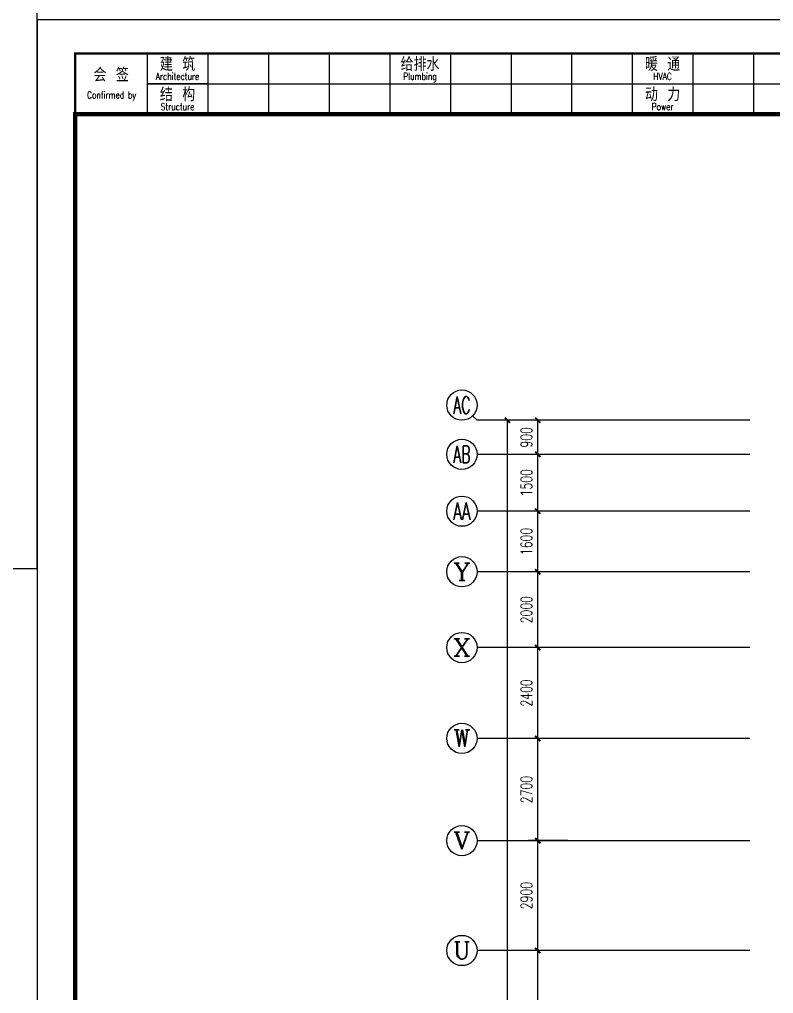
# Model space of a CAD drawing. Extents: x 190999 to 918899, y -200814 to 215286.
# Drawn here: x 666129 to 686026, y -107632 to -81914 of the extents above; entities that cross this region are included whole.
import ezdxf
from ezdxf.enums import TextEntityAlignment as Align

# ---------------------------------------------------------------- set-up
doc = ezdxf.new("R2010")
doc.units = 0
doc.header["$LTSCALE"] = 1000
doc.header["$MEASUREMENT"] = 0
doc.layers.get('Defpoints').update_dxf_attribs({"color": 1})
for name, color, linetype in [('AXIS', 3, 'Continuous'), ('AXIS_TEXT', 7, 'Continuous'), ('图框', 189, 'Continuous')]:
    doc.layers.add(name, color=color, linetype=linetype)
doc.styles.add('_TCH_AXIS', font='COMPLEX', dxfattribs={"bigfont": 'GBCBIG'})
doc.styles.add('COMPLEX', font='COMPLEX')
doc.styles.add('DIM_FONT', font='SIMPLEX', dxfattribs={"width": 0.7, "bigfont": 'GBCBIG'})
doc.styles.add('TKZ2_tjkts.shx', font='tjromant.shx', dxfattribs={"bigfont": 'tjkts.shx'})
doc.dimstyles.new('DIMN', dxfattribs={"dimtxt": 300, "dimasz": 100, "dimexe": 250, "dimexo": 300, "dimgap": 150, "dimtad": 1, "dimdec": 0, "dimzin": 0, "dimdsep": 46, "dimtxsty": 'DIM_FONT', "dimblk": 'ARCHTICK', "dimcen": 0.09, "dimclrt": 7, "dimazin": 2, "dimtfac": 1, "dimtdec": 0, "dimtix": 1, "dimtmove": 2, "dimatfit": 3, "dimfxl": 0, "dimtolj": 1, "dimtzin": 0, "dimarcsym": 0})

# ---------------------------------------------------------------- blocks, each defined once
blk = doc.blocks.new('TJAD_TK_A0')
at = {"layer": '图框'}
for p, q in [((973, -441.7), (973, 399.3)), ((2162, -441.7), (2162, 399.3)), ((990, -412.7), (990, -156.7)), ((982, -252.7), (998, -252.7)), ((982, -268.7), (998, -268.7)), ((982, -284.7), (998, -284.7)), ((982, -300.7), (998, -300.7)), ((982, -316.7), (998, -316.7)), ((982, -332.7), (998, -332.7)), ((982, -348.7), (998, -348.7)), ((982, -364.7), (998, -364.7)), ((982, -380.7), (998, -380.7)), ((982, -396.7), (998, -396.7)), ((990, -396.7), (990, -412.7)), ((982, -412.7), (998, -412.7)), ((973, -441.7), (2162, -441.7))]:
    blk.add_line(p, q, dxfattribs=at)
at = {"layer": '图框', "const_width": 1.2}
blk.add_lwpolyline([(2152, -431.7), (2152, 389.3), (998, 389.3), (998, -431.7)], close=True, dxfattribs=at)
at = {"layer": '图框', "const_width": 0.6}
blk.add_lwpolyline([(998, -431.7), (982, -431.7), (982, -156.7), (998, -156.7)], dxfattribs=at)
at = {"layer": '图框', "style": 'TKZ2_tjkts.shx'}
for s, p in [('暖 通', (984.79, -276.7)), ('动 力', (992.79, -276.7)), ('给排水', (984.79, -340.7)), ('建 筑', (984.79, -404.7)), ('结 构', (992.79, -404.7)), ('会 签', (987.62, -422.2))]:
    blk.add_text(s, height=3.6, rotation=90, dxfattribs=at).set_placement(p, align=Align.MIDDLE_CENTER)
at = {"layer": '图框', "style": 'TKZ2_tjkts.shx', "width": 0.8}
for s, p in [('HVAC', (988.02, -276.7)), ('Power', (996.02, -276.7)), ('Plumbing', (988.02, -340.7)), ('Architecture', (988.02, -404.7)), ('Structure', (996.02, -404.7)), ('Confirmed by', (992.95, -422.09))]:
    blk.add_text(s, height=1.8, rotation=90, dxfattribs=at).set_placement(p, align=Align.MIDDLE_CENTER)
blk = doc.blocks.new('_ArchTick')
at = {"const_width": 0.5}
blk.add_lwpolyline([(-0.7, -0.7), (0.7, 0.7)], dxfattribs=at)
blk = doc.blocks.new('*D844')
at = {"layer": 'AXIS', "color": 0, "lineweight": -2}
for p, q in [((680599, -106496), (679554, -106496)), ((679804, -110496), (679804, -106496)), ((680599, -110496), (679554, -110496))]:
    blk.add_line(p, q, dxfattribs=at)
at = {"layer": 'Defpoints', "color": 0}
for p in [(679804, -106496), (680899, -106496), (680899, -110496)]:
    blk.add_point(p, dxfattribs=at)
at = {"layer": 'AXIS', "color": 0, "lineweight": -2, "xscale": 100, "yscale": 100, "zscale": 100}
for p, rotation in [((679804, -106496), 90), ((679804, -110496), 270)]:
    blk.add_blockref('_ArchTick', p, dxfattribs=dict(at, rotation=rotation))
at = {"layer": 'AXIS', "color": 7, "insert": (679504, -108496), "char_height": 300, "attachment_point": 5, "rotation": 90, "style": 'DIM_FONT'}
blk.add_mtext('\\A1;4000', dxfattribs=at)
blk = doc.blocks.new('*D845')
at = {"layer": 'AXIS', "color": 0, "lineweight": -2}
for p, q in [((680599, -103596), (679554, -103596)), ((679804, -106496), (679804, -103596)), ((680599, -106496), (679554, -106496))]:
    blk.add_line(p, q, dxfattribs=at)
at = {"layer": 'Defpoints', "color": 0}
for p in [(679804, -103596), (680899, -103596), (680899, -106496)]:
    blk.add_point(p, dxfattribs=at)
at = {"layer": 'AXIS', "color": 0, "lineweight": -2, "xscale": 100, "yscale": 100, "zscale": 100}
for p, rotation in [((679804, -103596), 90), ((679804, -106496), 270)]:
    blk.add_blockref('_ArchTick', p, dxfattribs=dict(at, rotation=rotation))
at = {"layer": 'AXIS', "color": 7, "insert": (679504, -105046), "char_height": 300, "attachment_point": 5, "rotation": 90, "style": 'DIM_FONT'}
blk.add_mtext('\\A1;2900', dxfattribs=at)
blk = doc.blocks.new('*D846')
at = {"layer": 'AXIS', "color": 0, "lineweight": -2}
for p, q in [((680599, -100896), (679554, -100896)), ((679804, -103596), (679804, -100896)), ((680599, -103596), (679554, -103596))]:
    blk.add_line(p, q, dxfattribs=at)
at = {"layer": 'Defpoints', "color": 0}
for p in [(679804, -100896), (680899, -100896), (680899, -103596)]:
    blk.add_point(p, dxfattribs=at)
at = {"layer": 'AXIS', "color": 0, "lineweight": -2, "xscale": 100, "yscale": 100, "zscale": 100}
for p, rotation in [((679804, -100896), 90), ((679804, -103596), 270)]:
    blk.add_blockref('_ArchTick', p, dxfattribs=dict(at, rotation=rotation))
at = {"layer": 'AXIS', "color": 7, "insert": (679504, -102246), "char_height": 300, "attachment_point": 5, "rotation": 90, "style": 'DIM_FONT'}
blk.add_mtext('\\A1;2700', dxfattribs=at)
blk = doc.blocks.new('*D847')
at = {"layer": 'AXIS', "color": 0, "lineweight": -2}
for p, q in [((680599, -98496), (679554, -98496)), ((679804, -100896), (679804, -98496)), ((680599, -100896), (679554, -100896))]:
    blk.add_line(p, q, dxfattribs=at)
at = {"layer": 'Defpoints', "color": 0}
for p in [(679804, -98496), (680899, -98496), (680899, -100896)]:
    blk.add_point(p, dxfattribs=at)
at = {"layer": 'AXIS', "color": 0, "lineweight": -2, "xscale": 100, "yscale": 100, "zscale": 100}
for p, rotation in [((679804, -98496), 90), ((679804, -100896), 270)]:
    blk.add_blockref('_ArchTick', p, dxfattribs=dict(at, rotation=rotation))
at = {"layer": 'AXIS', "color": 7, "insert": (679504, -99696), "char_height": 300, "attachment_point": 5, "rotation": 90, "style": 'DIM_FONT'}
blk.add_mtext('\\A1;2400', dxfattribs=at)
blk = doc.blocks.new('*D848')
at = {"layer": 'AXIS', "color": 0, "lineweight": -2}
for p, q in [((680599, -96496), (679554, -96496)), ((679804, -98496), (679804, -96496)), ((680599, -98496), (679554, -98496))]:
    blk.add_line(p, q, dxfattribs=at)
at = {"layer": 'Defpoints', "color": 0}
for p in [(679804, -96496), (680899, -96496), (680899, -98496)]:
    blk.add_point(p, dxfattribs=at)
at = {"layer": 'AXIS', "color": 0, "lineweight": -2, "xscale": 100, "yscale": 100, "zscale": 100}
for p, rotation in [((679804, -96496), 90), ((679804, -98496), 270)]:
    blk.add_blockref('_ArchTick', p, dxfattribs=dict(at, rotation=rotation))
at = {"layer": 'AXIS', "color": 7, "insert": (679504, -97496), "char_height": 300, "attachment_point": 5, "rotation": 90, "style": 'DIM_FONT'}
blk.add_mtext('\\A1;2000', dxfattribs=at)
blk = doc.blocks.new('*D849')
at = {"layer": 'AXIS', "color": 0, "lineweight": -2}
for p, q in [((680599, -94896), (679554, -94896)), ((679804, -96496), (679804, -94896)), ((680599, -96496), (679554, -96496))]:
    blk.add_line(p, q, dxfattribs=at)
at = {"layer": 'Defpoints', "color": 0}
for p in [(679804, -94896), (680899, -94896), (680899, -96496)]:
    blk.add_point(p, dxfattribs=at)
at = {"layer": 'AXIS', "color": 0, "lineweight": -2, "xscale": 100, "yscale": 100, "zscale": 100}
for p, rotation in [((679804, -94896), 90), ((679804, -96496), 270)]:
    blk.add_blockref('_ArchTick', p, dxfattribs=dict(at, rotation=rotation))
at = {"layer": 'AXIS', "color": 7, "insert": (679504, -95696), "char_height": 300, "attachment_point": 5, "rotation": 90, "style": 'DIM_FONT'}
blk.add_mtext('\\A1;1600', dxfattribs=at)
blk = doc.blocks.new('*D850')
at = {"layer": 'AXIS', "color": 0, "lineweight": -2}
for p, q in [((680599, -93396), (679554, -93396)), ((679804, -94896), (679804, -93396)), ((680599, -94896), (679554, -94896))]:
    blk.add_line(p, q, dxfattribs=at)
at = {"layer": 'Defpoints', "color": 0}
for p in [(679804, -93396), (680899, -93396), (680899, -94896)]:
    blk.add_point(p, dxfattribs=at)
at = {"layer": 'AXIS', "color": 0, "lineweight": -2, "xscale": 100, "yscale": 100, "zscale": 100}
for p, rotation in [((679804, -93396), 90), ((679804, -94896), 270)]:
    blk.add_blockref('_ArchTick', p, dxfattribs=dict(at, rotation=rotation))
at = {"layer": 'AXIS', "color": 7, "insert": (679504, -94146), "char_height": 300, "attachment_point": 5, "rotation": 90, "style": 'DIM_FONT'}
blk.add_mtext('\\A1;1500', dxfattribs=at)
blk = doc.blocks.new('*D851')
at = {"layer": 'AXIS', "color": 0, "lineweight": -2}
for p, q in [((680599, -92496), (679554, -92496)), ((679804, -93396), (679804, -92496)), ((680599, -93396), (679554, -93396))]:
    blk.add_line(p, q, dxfattribs=at)
at = {"layer": 'Defpoints', "color": 0}
for p in [(679804, -92496), (680899, -92496), (680899, -93396)]:
    blk.add_point(p, dxfattribs=at)
at = {"layer": 'AXIS', "color": 0, "lineweight": -2, "xscale": 100, "yscale": 100, "zscale": 100}
for p, rotation in [((679804, -92496), 90), ((679804, -93396), 270)]:
    blk.add_blockref('_ArchTick', p, dxfattribs=dict(at, rotation=rotation))
at = {"layer": 'AXIS', "color": 7, "insert": (679504, -92946), "char_height": 300, "attachment_point": 5, "rotation": 90, "style": 'DIM_FONT'}
blk.add_mtext('\\A1;900', dxfattribs=at)
blk = doc.blocks.new('*D852')
at = {"layer": 'AXIS', "color": 0, "lineweight": -2}
for p, q in [((680599, -92496), (678754, -92496)), ((679004, -180496), (679004, -92496)), ((680599, -180496), (678754, -180496))]:
    blk.add_line(p, q, dxfattribs=at)
at = {"layer": 'Defpoints', "color": 0}
for p in [(679004, -92496), (680899, -92496), (680899, -180496)]:
    blk.add_point(p, dxfattribs=at)
at = {"layer": 'AXIS', "color": 0, "lineweight": -2, "xscale": 100, "yscale": 100, "zscale": 100}
for p, rotation in [((679004, -92496), 90), ((679004, -180496), 270)]:
    blk.add_blockref('_ArchTick', p, dxfattribs=dict(at, rotation=rotation))
at = {"layer": 'AXIS', "color": 7, "insert": (678704, -136496), "char_height": 300, "attachment_point": 5, "rotation": 90, "style": 'DIM_FONT'}
blk.add_mtext('\\A1;88000', dxfattribs=at)
blk = doc.blocks.new('_AXISO')
blk.add_circle((0, 0), 0.5)
at = {"layer": 'AXIS_TEXT', "style": 'COMPLEX', "width": 1.041667}
blk.add_attdef('A', text='', height=0.56, dxfattribs=at).set_placement((-0.25, -0.28), (0.25, -0.28), align=Align.FIT)

msp = doc.modelspace()

# ---------------------------------------------------------------- linework, layer by layer
at = {"layer": 'AXIS'}
for p, q in [((678086.9, -92379.1), (678204.1, -92496.3)), ((685398.5, -92496.3), (678204.1, -92496.3)), ((685398.5, -93396.3), (678204.1, -93396.3)), ((685398.5, -94896.3), (678204.1, -94896.3)), ((685398.5, -96496.3), (678204.1, -96496.3)), ((685398.5, -98496.3), (678204.1, -98496.3)), ((685398.5, -100896.3), (678204.1, -100896.3)), ((685398.5, -103596.3), (678204.1, -103596.3)), ((685398.5, -106496.3), (678204.1, -106496.3))]:
    msp.add_line(p, q, dxfattribs=at)

# ---------------------------------------------------------------- block references
ref = msp.add_blockref('_AXISO', (677804.1, -92096.3), dxfattribs=dict(at, xscale=800, yscale=800, zscale=800))
ref.add_attrib('A', 'AC', dxfattribs={"layer": 'AXIS_TEXT', "height": 452.55, "style": '_TCH_AXIS', "width": 0.583333}).set_placement((677577.8, -92322.6), (678030.4, -92322.6), align=Align.FIT)
ref = msp.add_blockref('_AXISO', (677804.1, -93396.3), dxfattribs=dict(at, xscale=800, yscale=800, zscale=800))
ref.add_attrib('A', 'AB', dxfattribs={"layer": 'AXIS_TEXT', "height": 452.55, "style": '_TCH_AXIS', "width": 0.552632}).set_placement((677577.8, -93622.6), (678030.4, -93622.6), align=Align.FIT)
ref = msp.add_blockref('_AXISO', (677804.1, -94896.3), dxfattribs=dict(at, xscale=800, yscale=800, zscale=800))
ref.add_attrib('A', 'AA', dxfattribs={"layer": 'AXIS_TEXT', "height": 452.55, "style": '_TCH_AXIS', "width": 0.538462}).set_placement((677577.8, -95122.6), (678030.4, -95122.6), align=Align.FIT)
ref = msp.add_blockref('_AXISO', (677804.1, -96496.3), dxfattribs=dict(at, xscale=800, yscale=800, zscale=800))
ref.add_attrib('A', 'Y', dxfattribs={"layer": 'AXIS_TEXT', "height": 452.5, "style": '_TCH_AXIS', "width": 1.105263}).set_placement((677577.8, -96722.6), (678030.4, -96722.6), align=Align.FIT)
ref = msp.add_blockref('_AXISO', (677804.1, -98496.3), dxfattribs=dict(at, xscale=800, yscale=800, zscale=800))
ref.add_attrib('A', 'X', dxfattribs={"layer": 'AXIS_TEXT', "height": 452.5, "style": '_TCH_AXIS', "width": 1.166667}).set_placement((677577.8, -98722.6), (678030.4, -98722.6), align=Align.FIT)
ref = msp.add_blockref('_AXISO', (677804.1, -100896.3), dxfattribs=dict(at, xscale=800, yscale=800, zscale=800))
ref.add_attrib('A', 'W', dxfattribs={"layer": 'AXIS_TEXT', "height": 452.5, "style": '_TCH_AXIS', "width": 0.954545}).set_placement((677577.8, -101122.6), (678030.4, -101122.6), align=Align.FIT)
ref = msp.add_blockref('_AXISO', (677804.1, -103596.3), dxfattribs=dict(at, xscale=800, yscale=800, zscale=800))
ref.add_attrib('A', 'V', dxfattribs={"layer": 'AXIS_TEXT', "height": 452.5, "style": '_TCH_AXIS', "width": 1.166667}).set_placement((677577.8, -103822.6), (678030.4, -103822.6), align=Align.FIT)
ref = msp.add_blockref('_AXISO', (677804.1, -106496.3), dxfattribs=dict(at, xscale=800, yscale=800, zscale=800))
ref.add_attrib('A', 'U', dxfattribs={"layer": 'AXIS_TEXT', "height": 452.5, "style": '_TCH_AXIS', "width": 1.05}).set_placement((677577.8, -106722.6), (678030.4, -106722.6), align=Align.FIT)
at = {"layer": '图框', "xscale": 100, "yscale": 100, "zscale": 100}
msp.add_blockref('TJAD_TK_A0', (450398.6, -52243.2), dxfattribs=at)
at = {"layer": '图框', "xscale": 100, "yscale": 100, "zscale": 100, "rotation": 270}
msp.add_blockref('TJAD_TK_A0', (710768.8, 15386.5), dxfattribs=at)

# ---------------------------------------------------------------- dimensions: what is measured, and where the dimension line sits
at = {"layer": 'AXIS'}
for p1, p2, distance, picture, middle in [((680898.5, -180496.3), (680898.5, -92496.3), 1894.4, '*D852', (678704.1, -136496.3)), ((680898.5, -93396.3), (680898.5, -92496.3), 1094.4, '*D851', (679504.1, -92946.3)), ((680898.5, -94896.3), (680898.5, -93396.3), 1094.4, '*D850', (679504.1, -94146.3)), ((680898.5, -96496.3), (680898.5, -94896.3), 1094.4, '*D849', (679504.1, -95696.3)), ((680898.5, -98496.3), (680898.5, -96496.3), 1094.4, '*D848', (679504.1, -97496.3)), ((680898.5, -100896.3), (680898.5, -98496.3), 1094.4, '*D847', (679504.1, -99696.3)), ((680898.5, -103596.3), (680898.5, -100896.3), 1094.4, '*D846', (679504.1, -102246.3)), ((680898.5, -106496.3), (680898.5, -103596.3), 1094.4, '*D845', (679504.1, -105046.3)), ((680898.5, -110496.3), (680898.5, -106496.3), 1094.4, '*D844', (679504.1, -108496.3))]:
    dim = msp.add_aligned_dim(p1=p1, p2=p2, distance=distance, dimstyle='DIMN', dxfattribs=at)
    dim.commit()
    dim.dimension.update_dxf_attribs({"geometry": picture, "text_midpoint": middle})

doc.saveas('drawing.dxf')
